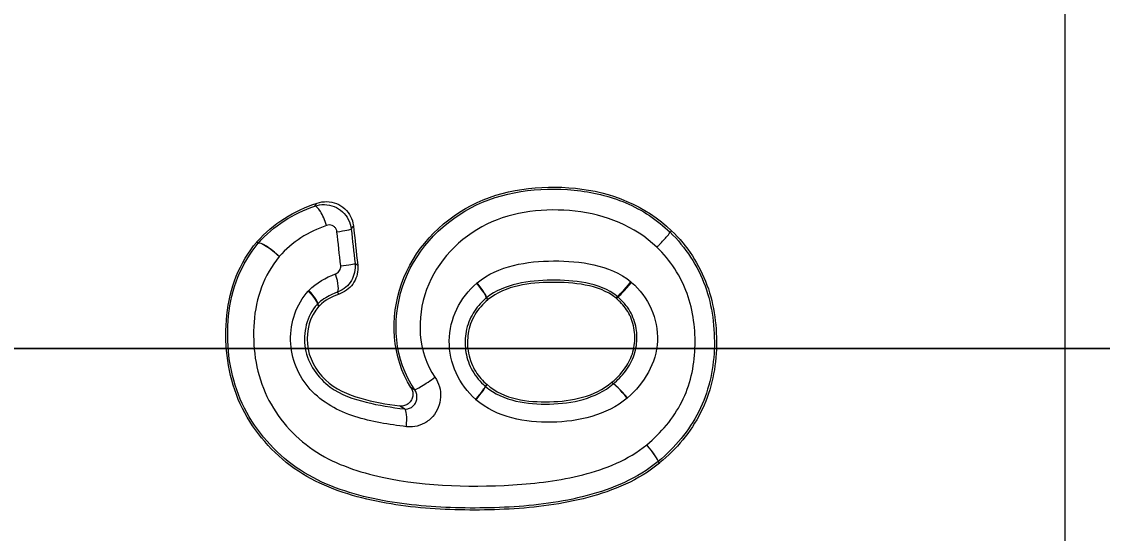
# Model space of a CAD drawing. Header units: millimetres. Extents: x 0 to 594, y 0 to 532.
# Drawn here: x 475.772 to 477.139, y 282.587 to 283.235 of the extents above; entities that cross this region are included whole.
import ezdxf
from ezdxf.lldxf.tags import DXFTag

# ---------------------------------------------------------------- set-up
doc = ezdxf.new("R2010")
doc.units = ezdxf.units.MM
for name, color, linetype, true_color in [('11', 7, 'Continuous', 0xffffff), ('13', 7, 'Continuous', 0xffffff), ('201', 7, 'Continuous', 0xffffff), ('4', 7, 'Continuous', 0xffffff)]:
    doc.layers.add(name, color=color, linetype=linetype, true_color=true_color)
doc.styles.add('iso-1', font='isocp.shx')
tags = doc.linetypes.add('DASHED', pattern=[25.72, 12.86, -12.86]).pattern_tags.tags
tags[6:7] = [DXFTag(74, 4), DXFTag(75, 0), DXFTag(340, '0'), DXFTag(46, 0.0), DXFTag(50, 0.0), DXFTag(44, 0.0), DXFTag(45, 0.0)]
tags[4:5] = [DXFTag(74, 4), DXFTag(75, 0), DXFTag(340, '0'), DXFTag(46, 0.0), DXFTag(50, 0.0), DXFTag(44, 0.0), DXFTag(45, 0.0)]
doc.dimstyles.get("Standard").update_dxf_attribs({"dimtxt": 0.18, "dimasz": 0.18, "dimexe": 0.18, "dimexo": 0.0625, "dimgap": 0.09, "dimtad": 0, "dimtih": 1, "dimtoh": 1, "dimdec": 4, "dimzin": 0, "dimdsep": 46, "dimtxsty": 'Standard', "dimcen": 0.09, "dimadec": 0, "dimazin": 0, "dimtfac": 1, "dimtdec": 4, "dimtofl": 0, "dimtmove": 0, "dimatfit": 3, "dimfxl": 1, "dimtolj": 1, "dimtzin": 0, "dimarcsym": 0})

# ---------------------------------------------------------------- blocks, each defined once
blk = doc.blocks.new('_U1')
at = {"layer": '201', "color": 250, "lineweight": 13}
blk.add_line((430.61169, 282.820884), (499.931008, 323.940688), dxfattribs=at)
at = {"layer": '201', "color": 250, "lineweight": 18}
blk.add_solid([(499.931008, 323.940688), (497.155868, 321.758737), (496.685695, 322.551343), (499.931008, 323.940688)], dxfattribs=at)
at = {"layer": '201', "color": 250, "linetype": 'Continuous', "lineweight": 18, "char_height": 3.5, "attachment_point": 7, "rotation": 30.676165, "line_spacing_factor": 0.963855, "style": 'iso-1'}
for s, insert in [('\\W0.5795;1612', (481.810819, 313.855865)), ('\\W0.6380;R', (478.626316, 311.966838))]:
    blk.add_mtext(s, dxfattribs=dict(at, insert=insert))
blk = doc.blocks.new('_U12')
at = {"layer": '201', "color": 250, "lineweight": 13}
blk.add_line((478.785907, 282.820884), (453.134443, 282.820884), dxfattribs=at)
blk = doc.blocks.new('_U13')
at = {"layer": '201', "color": 250, "lineweight": 13}
blk.add_arc((430.61169, 282.820884), 53.921515, 175, 359.999943, dxfattribs=at)

msp = doc.modelspace()

# ---------------------------------------------------------------- linework, layer by layer
at = {"layer": '11', "color": 250, "linetype": 'DASHED', "lineweight": 18}
msp.add_line((438.61169, 282.82088), (477.61169, 282.82088), dxfattribs=at)
at = {"layer": '13', "color": 250, "linetype": 'Continuous', "lineweight": 18}
msp.add_circle((430.61169, 282.82088), 80.5978, dxfattribs=at)
at = {"layer": '4', "color": 250, "linetype": 'Continuous', "lineweight": 13}
msp.add_line((476.59214, 282.96815), (476.594, 282.97006), dxfattribs=at)
for centre, major_axis, ratio, start_param, end_param in [((476.15059, 282.97761), (-0.00834, 0.02357), 0.25337, 4.5856337, 6.2290473), ((476.16391, 282.9695), (-0.02485, -0.00274), 0.062487, 1.8405781, 3.0891302), ((476.08999, 282.93774), (-0.01905, 0.01619), 0.189147, 4.4618623, 6.229862), ((476.09004, 282.93779), (-0.01893, 0.01633), 0.19086, 4.4632073, 6.229844), ((476.16872, 282.92579), (-0.02485, -0.00274), 0.039484, 1.8383179, 3.0891919), ((476.16217, 282.91541), (-0.00836, 0.02356), 0.253921, 3.19573, 4.6181088), ((476.12733, 282.89352), (-0.01825, 0.01708), 0.202019, 3.1950558, 4.5051095), ((476.12815, 282.89438), (-0.01791, 0.01744), 0.205549, 3.1950961, 4.5092019), ((476.34334, 282.90369), (-0.01619, 0.01905), 0.132291, 3.1944172, 4.6024191), ((476.34375, 282.90404), (-0.01602, 0.01919), 0.132926, 3.1944218, 4.6036326), ((476.54143, 282.90594), (0.01599, 0.01922), 0.049867, 3.1940179, 4.725279), ((476.54237, 282.90514), (-0.01638, -0.01888), 0.049119, 0.0524232, 1.5847081), ((476.28959, 282.78294), (0.02058, 0.01419), 0.065616, 3.1940646, 4.9177924), ((476.34172, 282.75459), (-0.0166, -0.0187), 0.086649, 1.7467356, 3.0890349), ((476.34212, 282.75424), (0.01643, 0.01884), 0.087965, 4.8875474, 6.2306215), ((476.5362, 282.75692), (-0.01608, 0.01914), 0.085974, 4.7102831, 6.2306307), ((476.53646, 282.75714), (-0.01619, 0.01905), 0.085737, 4.7097993, 6.2306317), ((476.253, 282.71967), (-0.00299, -0.02482), 0.209437, 1.6872646, 3.0880361), ((476.56113, 282.69711), (0.01593, -0.01927), 0.098034, 0.0526135, 1.5931946), ((476.56116, 282.69714), (0.01601, -0.0192), 0.098102, 0.0526139, 1.5927753)]:
    msp.add_ellipse(centre, major_axis=major_axis, ratio=ratio, start_param=start_param, end_param=end_param, dxfattribs=at)
at = {"layer": '4', "color": 250, "linetype": 'Continuous', "lineweight": 18}
for points, knots in [([(477.09169, 284.06569), (477.09169, 284.03143), (477.09169, 283.90439), (477.09169, 283.71646), (477.09169, 283.50096), (477.09169, 283.33194), (477.09169, 283.15615), (477.09169, 283.00461), (477.09169, 282.8808), (477.09169, 282.75543), (477.09169, 282.59634), (477.09169, 282.40466), (477.09169, 282.21527), (477.09169, 282.03114), (477.09169, 281.85504), (477.09169, 281.68941), (477.09169, 281.53628), (477.09169, 281.39715), (477.09169, 281.27307), (477.09169, 281.16447), (477.09169, 281.08166), (477.09169, 281.01896), (477.09169, 280.95517), (477.09169, 280.88736), (477.09169, 280.83582), (477.09169, 280.80946), (477.09169, 280.80427)], [0, 0, 0, 0, 0.0330768, 0.1196658, 0.1629603, 0.2062548, 0.2495493, 0.2928438, 0.3144911, 0.3361383, 0.3794328, 0.4227273, 0.4660218, 0.5093163, 0.5526108, 0.5959053, 0.6391998, 0.6824943, 0.7257888, 0.7690833, 0.8123778, 0.8412408, 0.8701038, 0.9278298, 0.9855558, 1, 1, 1, 1]), ([(476.26434, 282.77142), (476.23985, 282.80978), (476.23739, 282.86002), (476.2675, 282.94596), (476.30074, 282.98137), (476.38033, 283.0228), (476.42738, 283.02832), (476.51723, 283.01928), (476.56105, 283.00192), (476.594, 282.97006)], [0, 0, 0, 0, 0.25, 0.25, 0.5, 0.5, 0.75, 0.75, 1, 1, 1, 1]), ([(476.14549, 283.00501), (476.14947, 283.00634), (476.15372, 283.00697), (476.16207, 283.00675), (476.16628, 283.00589), (476.17399, 283.00279), (476.17761, 283.00052), (476.18361, 282.995), (476.18612, 282.99172), (476.1898, 282.9845), (476.19101, 282.98044), (476.19146, 282.97636)], [0, 0, 0, 0, 0.2048666, 0.2048666, 0.4098792, 0.4098792, 0.6120293, 0.6120293, 0.8052011, 0.8052011, 1, 1, 1, 1]), ([(476.57543, 282.94907), (476.57649, 282.95016), (476.57754, 282.95125), (476.58048, 282.95434), (476.58234, 282.95634), (476.58565, 282.95996), (476.58715, 282.96164), (476.58957, 282.96447), (476.59054, 282.96566), (476.59182, 282.96738), (476.59215, 282.96794), (476.59214, 282.96815)], [0, 0, 0, 0, 0.1190929, 0.1190929, 0.3399679, 0.3399679, 0.5599786, 0.5599786, 0.7799893, 0.7799893, 1, 1, 1, 1]), ([(476.594, 282.97006), (476.61394, 282.95069), (476.62948, 282.92715), (476.64828, 282.87539), (476.65179, 282.84733), (476.6497, 282.79213), (476.64337, 282.76473), (476.61832, 282.71505), (476.60026, 282.69377), (476.57896, 282.676)], [0, 0, 0, 0, 0.25, 0.25, 0.5, 0.5, 0.75, 0.75, 1, 1, 1, 1]), ([(476.57885, 282.67591), (476.55252, 282.65413), (476.52057, 282.6409), (476.45566, 282.62369), (476.42217, 282.61955), (476.35522, 282.6158), (476.32192, 282.61601), (476.25562, 282.62082), (476.22226, 282.62564), (476.1583, 282.64436), (476.12721, 282.65871), (476.07631, 282.70269), (476.05549, 282.73068), (476.03151, 282.79434), (476.02786, 282.82913), (476.03472, 282.89678), (476.04741, 282.92998), (476.0693, 282.95571)], [0, 0, 0, 0, 0.125, 0.125, 0.25, 0.25, 0.375, 0.375, 0.5, 0.5, 0.625, 0.625, 0.75, 0.75, 0.875, 0.875, 1, 1, 1, 1]), ([(476.19697, 282.92633), (476.19737, 282.92263), (476.19717, 282.9188), (476.19557, 282.91153), (476.19415, 282.90799), (476.19032, 282.90164), (476.18785, 282.89875), (476.18214, 282.89389), (476.1788, 282.89189), (476.17467, 282.89024), (476.17404, 282.89001), (476.1734, 282.8898)], [0, 0, 0, 0, 0.2362504, 0.2362504, 0.4724295, 0.4724295, 0.7100882, 0.7100882, 0.9565858, 0.9565858, 1, 1, 1, 1]), ([(476.52376, 282.88471), (476.51261, 282.89395), (476.49873, 282.89855), (476.47087, 282.90398), (476.45657, 282.90476), (476.42822, 282.90452), (476.41415, 282.90344), (476.38642, 282.89719), (476.37279, 282.89201), (476.36177, 282.88281)], [0, 0, 0, 0, 0.25, 0.25, 0.5, 0.5, 0.75, 0.75, 1, 1, 1, 1]), ([(476.36151, 282.88259), (476.35519, 282.87722), (476.34951, 282.87086), (476.34091, 282.85649), (476.33799, 282.84822), (476.33564, 282.83264), (476.3356, 282.8252), (476.33779, 282.80959), (476.34064, 282.80128), (476.34856, 282.7877), (476.35328, 282.78201), (476.35916, 282.7765), (476.35975, 282.77596), (476.36036, 282.77542)], [0, 0, 0, 0, 0.205458, 0.205458, 0.4148195, 0.4148195, 0.5934949, 0.5934949, 0.8024318, 0.8024318, 0.9803123, 0.9803123, 1, 1, 1, 1]), ([(476.51865, 282.77831), (476.5258, 282.78438), (476.53237, 282.79139), (476.54126, 282.80551), (476.54425, 282.81238), (476.54757, 282.82661), (476.54796, 282.8341), (476.54649, 282.84882), (476.54447, 282.85628), (476.53805, 282.86923), (476.53379, 282.87498), (476.52744, 282.88142), (476.52592, 282.88284), (476.52436, 282.8842)], [0, 0, 0, 0, 0.2323057, 0.2323057, 0.4124295, 0.4124295, 0.5926742, 0.5926742, 0.777595, 0.777595, 0.9494644, 0.9494644, 1, 1, 1, 1]), ([(476.14797, 282.87451), (476.13625, 282.86194), (476.1317, 282.84372), (476.13474, 282.80926), (476.14367, 282.79307), (476.16857, 282.7696), (476.18456, 282.76261), (476.21688, 282.75328), (476.23341, 282.75039), (476.25012, 282.74816)], [0, 0, 0, 0, 0.25, 0.25, 0.5, 0.5, 0.75, 0.75, 1, 1, 1, 1]), ([(476.26434, 282.77142), (476.26524, 282.77), (476.26592, 282.76842), (476.26671, 282.76516), (476.26684, 282.76345), (476.26654, 282.7601), (476.26611, 282.75843), (476.26475, 282.75535), (476.26379, 282.7539), (476.26147, 282.75143), (476.26009, 282.75038), (476.25708, 282.74885), (476.25543, 282.74834), (476.25255, 282.74799), (476.25132, 282.748), (476.25012, 282.74816)], [0, 0, 0, 0, 0.146286, 0.146286, 0.2924638, 0.2924638, 0.4402629, 0.4402629, 0.5902471, 0.5902471, 0.7414351, 0.7414351, 0.892272, 0.892272, 1, 1, 1, 1]), ([(476.3606, 282.7752), (476.38205, 282.7565), (476.41179, 282.75285), (476.4678, 282.7541), (476.49671, 282.75988), (476.5185, 282.77817)], [0, 0, 0, 0, 0.5, 0.5, 1, 1, 1, 1])]:
    msp.add_open_spline(points, degree=3, knots=knots, dxfattribs=at)
at = {"layer": '4', "color": 250, "linetype": 'Continuous', "lineweight": 13}
for points, knots in [([(476.26908, 282.7687), (476.24314, 282.80628), (476.23952, 282.85575), (476.26788, 282.94232), (476.30027, 282.9777), (476.3795, 283.02), (476.42571, 283.02565), (476.49334, 283.01916), (476.51521, 283.0142), (476.55701, 282.99641), (476.57603, 282.98374), (476.59214, 282.96815)], [0, 0, 0, 0, 0.25, 0.25, 0.5, 0.5, 0.75, 0.75, 0.875, 0.875, 1, 1, 1, 1]), ([(476.14259, 283.00126), (476.14651, 283.00259), (476.15073, 283.00323), (476.15903, 283.00302), (476.16323, 283.00216), (476.17094, 282.99906), (476.17458, 282.99678), (476.18063, 282.99124), (476.18316, 282.98794), (476.18699, 282.98059), (476.18826, 282.97638), (476.18873, 282.97215)], [0, 0, 0, 0, 0.1992476, 0.1992476, 0.3995637, 0.3995637, 0.6001578, 0.6001578, 0.7948663, 0.7948663, 1, 1, 1, 1]), ([(476.57543, 282.94907), (476.54748, 282.97599), (476.51045, 282.99064), (476.43384, 282.99886), (476.39433, 282.99504), (476.32597, 282.96133), (476.2973, 282.93192), (476.27086, 282.85942), (476.27261, 282.81656), (476.2947, 282.78451)], [0, 0, 0, 0, 0.25, 0.25, 0.5, 0.5, 0.75, 0.75, 1, 1, 1, 1]), ([(476.17069, 282.96873), (476.17056, 282.96993), (476.1702, 282.97111), (476.16912, 282.97318), (476.16839, 282.9741), (476.16667, 282.97563), (476.16564, 282.97625), (476.16344, 282.97709), (476.16225, 282.97731), (476.15989, 282.97733), (476.15869, 282.97712), (476.15757, 282.97673)], [0, 0, 0, 0, 0.2000269, 0.2000269, 0.3918961, 0.3918961, 0.5928354, 0.5928354, 0.7963948, 0.7963948, 1, 1, 1, 1]), ([(476.19146, 282.97636), (476.19133, 282.97616), (476.19119, 282.97595), (476.19028, 282.97456), (476.1895, 282.97336), (476.18873, 282.97215)], [0, 0, 0, 0, 0.1486828, 0.1486828, 1, 1, 1, 1]), ([(476.59214, 282.96815), (476.61161, 282.94923), (476.62722, 282.92562), (476.64566, 282.87453), (476.64907, 282.84679), (476.64697, 282.79252), (476.64064, 282.76533), (476.61616, 282.71677), (476.59827, 282.6956), (476.57725, 282.67805)], [0, 0, 0, 0, 0.25, 0.25, 0.5, 0.5, 0.75, 0.75, 1, 1, 1, 1]), ([(476.57713, 282.67795), (476.55104, 282.65634), (476.51937, 282.64327), (476.45499, 282.62622), (476.42163, 282.62211), (476.35566, 282.6184), (476.32269, 282.61857), (476.2567, 282.62327), (476.22414, 282.6279), (476.16075, 282.6461), (476.12982, 282.65993), (476.07867, 282.70363), (476.05793, 282.73131), (476.03398, 282.79414), (476.03024, 282.8285), (476.03695, 282.89605), (476.0493, 282.9285), (476.07114, 282.9541)], [0, 0, 0, 0, 0.125, 0.125, 0.25, 0.25, 0.375, 0.375, 0.5, 0.5, 0.625, 0.625, 0.75, 0.75, 0.875, 0.875, 1, 1, 1, 1]), ([(476.56269, 282.69913), (476.58081, 282.71424), (476.59633, 282.73239), (476.61749, 282.77422), (476.62285, 282.7977), (476.62453, 282.8445), (476.62165, 282.86842), (476.60579, 282.91249), (476.59247, 282.93258), (476.57543, 282.94907)], [0, 0, 0, 0, 0.25, 0.25, 0.5, 0.5, 0.75, 0.75, 1, 1, 1, 1]), ([(476.09768, 282.93721), (476.07821, 282.9143), (476.06793, 282.88465), (476.0636, 282.82391), (476.06767, 282.79303), (476.0918, 282.73785), (476.11191, 282.7137), (476.16015, 282.67822), (476.18848, 282.6677), (476.27423, 282.64658), (476.33413, 282.64486), (476.42288, 282.65003), (476.45278, 282.65366), (476.51062, 282.6685), (476.53923, 282.67975), (476.56266, 282.6991)], [0, 0, 0, 0, 0.125, 0.125, 0.25, 0.25, 0.375, 0.375, 0.5, 0.5, 0.75, 0.75, 0.875, 0.875, 1, 1, 1, 1]), ([(476.16891, 282.91531), (476.16904, 282.91536), (476.16918, 282.91541), (476.1703, 282.91586), (476.17123, 282.91643), (476.17284, 282.9178), (476.17353, 282.91862), (476.1746, 282.92041), (476.175, 282.9214), (476.17545, 282.92345), (476.17551, 282.92453), (476.1754, 282.92557)], [0, 0, 0, 0, 0.0331706, 0.0331706, 0.2827677, 0.2827677, 0.5229423, 0.5229423, 0.7615217, 0.7615217, 1, 1, 1, 1]), ([(476.19355, 282.92847), (476.19394, 282.92478), (476.19374, 282.92098), (476.19216, 282.91373), (476.19077, 282.9102), (476.18701, 282.90385), (476.1846, 282.90094), (476.17899, 282.89604), (476.17571, 282.894), (476.17178, 282.89236), (476.17131, 282.89218), (476.17084, 282.892)], [0, 0, 0, 0, 0.2417636, 0.2417636, 0.4827708, 0.4827708, 0.7224643, 0.7224643, 0.967695, 0.967695, 1, 1, 1, 1]), ([(476.34803, 282.90407), (476.36132, 282.91518), (476.37739, 282.92205), (476.41067, 282.93025), (476.42767, 282.93168), (476.46207, 282.93183), (476.47917, 282.93064), (476.51251, 282.92317), (476.5291, 282.91662), (476.54259, 282.90539)], [0, 0, 0, 0, 0.25, 0.25, 0.5, 0.5, 0.75, 0.75, 1, 1, 1, 1]), ([(476.52551, 282.88671), (476.51404, 282.89627), (476.49963, 282.90112), (476.4712, 282.90669), (476.45666, 282.90749), (476.42748, 282.90724), (476.41306, 282.90609), (476.38482, 282.89961), (476.37117, 282.89435), (476.35989, 282.88498)], [0, 0, 0, 0, 0.25, 0.25, 0.5, 0.5, 0.75, 0.75, 1, 1, 1, 1]), ([(476.25851, 282.72193), (476.23646, 282.72458), (476.21465, 282.7282), (476.17224, 282.74151), (476.15206, 282.7526), (476.12194, 282.78582), (476.11249, 282.80838), (476.11152, 282.85399), (476.119, 282.87709), (476.13446, 282.89361)], [0, 0, 0, 0, 0.25, 0.25, 0.5, 0.5, 0.75, 0.75, 1, 1, 1, 1]), ([(476.34623, 282.75644), (476.32519, 282.77514), (476.31251, 282.8026), (476.31304, 282.85851), (476.32629, 282.88556), (476.34762, 282.90373)], [0, 0, 0, 0, 0.5, 0.5, 1, 1, 1, 1]), ([(476.54352, 282.9046), (476.56479, 282.88616), (476.5772, 282.85845), (476.57497, 282.80261), (476.55952, 282.77667), (476.53813, 282.75848)], [0, 0, 0, 0, 0.5, 0.5, 1, 1, 1, 1]), ([(476.17084, 282.892), (476.16826, 282.8911), (476.16572, 282.89008), (476.15702, 282.88599), (476.1511, 282.88211), (476.14623, 282.87716)], [0, 0, 0, 0, 0.2813523, 0.2813523, 1, 1, 1, 1]), ([(476.35964, 282.88478), (476.35846, 282.88378), (476.35729, 282.88274), (476.35047, 282.87634), (476.34542, 282.87015), (476.33751, 282.85601), (476.33479, 282.84775), (476.33255, 282.83168), (476.33261, 282.82369), (476.33518, 282.80786), (476.33802, 282.79984), (476.34638, 282.78538), (476.35205, 282.77879), (476.35838, 282.77318)], [0, 0, 0, 0, 0.0366819, 0.0366819, 0.2224653, 0.2224653, 0.4223069, 0.4223069, 0.6058122, 0.6058122, 0.7998231, 0.7998231, 1, 1, 1, 1]), ([(476.52038, 282.77624), (476.52303, 282.7785), (476.52559, 282.78087), (476.53353, 282.78899), (476.53843, 282.79535), (476.54586, 282.80918), (476.54842, 282.81681), (476.55056, 282.83178), (476.55042, 282.83926), (476.54792, 282.85403), (476.54525, 282.86148), (476.53738, 282.87493), (476.53203, 282.88105), (476.52606, 282.88624)], [0, 0, 0, 0, 0.0822503, 0.0822503, 0.2696747, 0.2696747, 0.4557426, 0.4557426, 0.6289924, 0.6289924, 0.8115858, 0.8115858, 1, 1, 1, 1]), ([(476.14574, 282.87666), (476.1323, 282.86243), (476.12742, 282.84094), (476.13388, 282.80104), (476.14651, 282.784), (476.16227, 282.77205)], [0, 0, 0, 0, 0.5, 0.5, 1, 1, 1, 1]), ([(476.2947, 282.78451), (476.2972, 282.78088), (476.29912, 282.77677), (476.30151, 282.76827), (476.30201, 282.76376), (476.30156, 282.75492), (476.30058, 282.75048), (476.29729, 282.74222), (476.2949, 282.7383), (476.28905, 282.73158), (476.28549, 282.72868), (476.27773, 282.72435), (476.27342, 282.72284), (476.26557, 282.72158), (476.262, 282.72151), (476.25851, 282.72193)], [0, 0, 0, 0, 0.1446659, 0.1446659, 0.2892356, 0.2892356, 0.4353893, 0.4353893, 0.5837482, 0.5837482, 0.7334159, 0.7334159, 0.882859, 0.882859, 1, 1, 1, 1]), ([(476.16227, 282.77205), (476.17538, 282.76214), (476.19158, 282.75703), (476.22352, 282.74898), (476.23982, 282.7464), (476.25627, 282.74442)], [0, 0, 0, 0, 0.5, 0.5, 1, 1, 1, 1]), ([(476.35861, 282.77298), (476.36964, 282.7634), (476.38324, 282.75764), (476.41113, 282.75119), (476.42535, 282.75033), (476.46846, 282.75131), (476.49792, 282.75733), (476.52023, 282.77611)], [0, 0, 0, 0, 0.25, 0.25, 0.5, 0.5, 1, 1, 1, 1]), ([(476.52023, 282.77611), (476.51994, 282.77646), (476.51965, 282.7768), (476.51907, 282.77749), (476.51878, 282.77783), (476.5185, 282.77817)], [0, 0, 0, 0, 0.5006329, 0.5006329, 1, 1, 1, 1]), ([(476.25627, 282.74442), (476.25759, 282.74427), (476.25891, 282.74432), (476.26182, 282.74484), (476.2634, 282.74545), (476.26623, 282.74715), (476.26751, 282.74828), (476.26961, 282.7509), (476.27046, 282.75241), (476.2716, 282.7556), (476.27192, 282.75731), (476.272, 282.76071), (476.27178, 282.76245), (476.27081, 282.76571), (476.27006, 282.7673), (476.26908, 282.7687)], [0, 0, 0, 0, 0.1144212, 0.1144212, 0.2642211, 0.2642211, 0.4173452, 0.4173452, 0.5697717, 0.5697717, 0.7179762, 0.7179762, 0.8608928, 0.8608928, 1, 1, 1, 1]), ([(476.53787, 282.75827), (476.51139, 282.73601), (476.47656, 282.72825), (476.42539, 282.72741), (476.40854, 282.72872), (476.3755, 282.73729), (476.35966, 282.7447), (476.34661, 282.7561)], [0, 0, 0, 0, 0.5, 0.5, 0.75, 0.75, 1, 1, 1, 1])]:
    msp.add_open_spline(points, degree=3, knots=knots, dxfattribs=at)
at = {"layer": '4', "color": 250, "linetype": 'Continuous', "lineweight": 18}
for points in [[(476.06946, 282.9559), (476.08978, 282.97945), (476.1166, 282.99539), (476.14549, 283.00501)], [(476.19146, 282.97636), (476.1933, 282.9597), (476.19513, 282.94302), (476.19697, 282.92633)], [(476.0693, 282.95571), (476.06935, 282.95578), (476.0694, 282.95584), (476.06946, 282.9559)], [(476.1734, 282.8898), (476.16424, 282.88674), (476.15548, 282.8822), (476.14855, 282.87511)], [(476.36151, 282.88259), (476.36159, 282.88266), (476.36168, 282.88274), (476.36177, 282.88281)], [(476.52376, 282.88471), (476.52396, 282.88454), (476.52416, 282.88437), (476.52436, 282.8842)], [(476.14797, 282.87451), (476.14816, 282.87471), (476.14835, 282.87491), (476.14855, 282.87511)], [(476.3606, 282.7752), (476.36052, 282.77527), (476.36044, 282.77535), (476.36036, 282.77542)], [(476.51865, 282.77831), (476.5186, 282.77826), (476.51855, 282.77822), (476.5185, 282.77817)], [(476.57896, 282.676), (476.57892, 282.67597), (476.57888, 282.67594), (476.57885, 282.67591)]]:
    msp.add_open_spline(points, degree=3, dxfattribs=at)
at = {"layer": '4', "color": 250, "linetype": 'Continuous', "lineweight": 13}
for points in [[(476.14259, 283.00126), (476.14356, 283.00252), (476.14453, 283.00377), (476.14549, 283.00501)], [(476.0713, 282.95429), (476.09052, 282.97649), (476.11538, 282.99168), (476.14259, 283.00126)], [(476.15757, 282.97673), (476.13476, 282.96862), (476.11386, 282.95598), (476.09773, 282.93727)], [(476.1754, 282.92557), (476.17383, 282.93996), (476.17226, 282.95435), (476.17069, 282.96873)], [(476.18873, 282.97215), (476.19033, 282.9576), (476.19194, 282.94304), (476.19355, 282.92847)], [(476.07114, 282.9541), (476.07052, 282.95464), (476.06991, 282.95518), (476.0693, 282.95571)], [(476.06946, 282.9559), (476.07007, 282.95536), (476.07069, 282.95483), (476.0713, 282.95429)], [(476.07114, 282.9541), (476.07119, 282.95416), (476.07125, 282.95423), (476.0713, 282.95429)], [(476.09773, 282.93727), (476.09771, 282.93725), (476.0977, 282.93723), (476.09768, 282.93721)], [(476.19355, 282.92847), (476.19468, 282.92777), (476.19583, 282.92706), (476.19697, 282.92633)], [(476.13528, 282.89447), (476.14472, 282.90416), (476.15635, 282.91084), (476.16891, 282.91531)], [(476.13446, 282.89361), (476.13473, 282.8939), (476.135, 282.89418), (476.13528, 282.89447)], [(476.34762, 282.90373), (476.34776, 282.90384), (476.34789, 282.90396), (476.34803, 282.90407)], [(476.54259, 282.90539), (476.54291, 282.90513), (476.54322, 282.90487), (476.54352, 282.9046)], [(476.1734, 282.8898), (476.17255, 282.89054), (476.17169, 282.89127), (476.17084, 282.892)], [(476.35989, 282.88498), (476.35981, 282.88492), (476.35972, 282.88485), (476.35964, 282.88478)], [(476.36151, 282.88259), (476.36089, 282.88332), (476.36027, 282.88405), (476.35964, 282.88478)], [(476.35989, 282.88498), (476.36051, 282.88426), (476.36114, 282.88353), (476.36177, 282.88281)], [(476.52376, 282.88471), (476.52434, 282.88537), (476.52493, 282.88604), (476.52551, 282.88671)], [(476.52606, 282.88624), (476.52549, 282.88556), (476.52492, 282.88488), (476.52436, 282.8842)], [(476.52606, 282.88624), (476.52588, 282.8864), (476.5257, 282.88656), (476.52551, 282.88671)], [(476.14623, 282.87716), (476.14606, 282.87699), (476.1459, 282.87683), (476.14574, 282.87666)], [(476.14797, 282.87451), (476.14723, 282.87523), (476.14649, 282.87594), (476.14574, 282.87666)], [(476.14623, 282.87716), (476.147, 282.87647), (476.14777, 282.87579), (476.14855, 282.87511)], [(476.26434, 282.77142), (476.26589, 282.7705), (476.26747, 282.7696), (476.26908, 282.7687)], [(476.35838, 282.77318), (476.35904, 282.77393), (476.3597, 282.77467), (476.36036, 282.77542)], [(476.35838, 282.77318), (476.35846, 282.77312), (476.35854, 282.77305), (476.35861, 282.77298)], [(476.3606, 282.7752), (476.35994, 282.77446), (476.35928, 282.77372), (476.35861, 282.77298)], [(476.51865, 282.77831), (476.51923, 282.77762), (476.5198, 282.77693), (476.52038, 282.77624)], [(476.52023, 282.77611), (476.52028, 282.77616), (476.52033, 282.7762), (476.52038, 282.77624)], [(476.53813, 282.75848), (476.53805, 282.75841), (476.53796, 282.75834), (476.53787, 282.75827)], [(476.25627, 282.74442), (476.25417, 282.74566), (476.25212, 282.74691), (476.25012, 282.74816)], [(476.34661, 282.7561), (476.34648, 282.75622), (476.34635, 282.75633), (476.34623, 282.75644)], [(476.56266, 282.6991), (476.56267, 282.69911), (476.56268, 282.69912), (476.56269, 282.69913)], [(476.57725, 282.67805), (476.57721, 282.67801), (476.57717, 282.67798), (476.57713, 282.67795)], [(476.57885, 282.67591), (476.57828, 282.67659), (476.5777, 282.67727), (476.57713, 282.67795)], [(476.57725, 282.67805), (476.57782, 282.67737), (476.57839, 282.67668), (476.57896, 282.676)]]:
    msp.add_open_spline(points, degree=3, dxfattribs=at)

# ---------------------------------------------------------------- block references
at = {"layer": '201', "color": 250, "linetype": 'Continuous', "lineweight": 18}
for name in ['_U12', '_U13']:
    msp.add_blockref(name, (0, 0), dxfattribs=at)

# ---------------------------------------------------------------- dimensions: what is measured, and where the dimension line sits
dim = msp.add_radius_dim(center=(430.61169, 282.82088), mpoint=(499.93101, 323.94069), dimstyle='Standard', override={"dimtxt": 3.5, "dimasz": 3.5, "dimexe": 1.5, "dimexo": 0.5, "dimgap": 1.75, "dimtad": 1, "dimtih": 0, "dimtoh": 0, "dimdec": 0, "dimlfac": 20, "dimzin": 8, "dimdsep": 46, "dimlunit": 2, "dimpost": 'R<>', "dimtxsty": 'iso-1', "dimsah": 1, "dimse1": 0, "dimse2": 0, "dimsd1": 0, "dimsd2": 0, "dimclrd": 250, "dimclre": 250, "dimclrt": 250, "dimtol": 0, "dimtm": -0.1, "dimtfac": 0.7, "dimtdec": 2, "dimtofl": 1, "dimtmove": 0, "dimtzin": 8, "dimlwd": 13, "dimlwe": 13}, dxfattribs=at)
dim.commit()
dim.dimension.update_dxf_attribs({"geometry": '_U1', "text_midpoint": (482.97275, 313.88115), "dimtype": 164})

doc.saveas('drawing.dxf')
